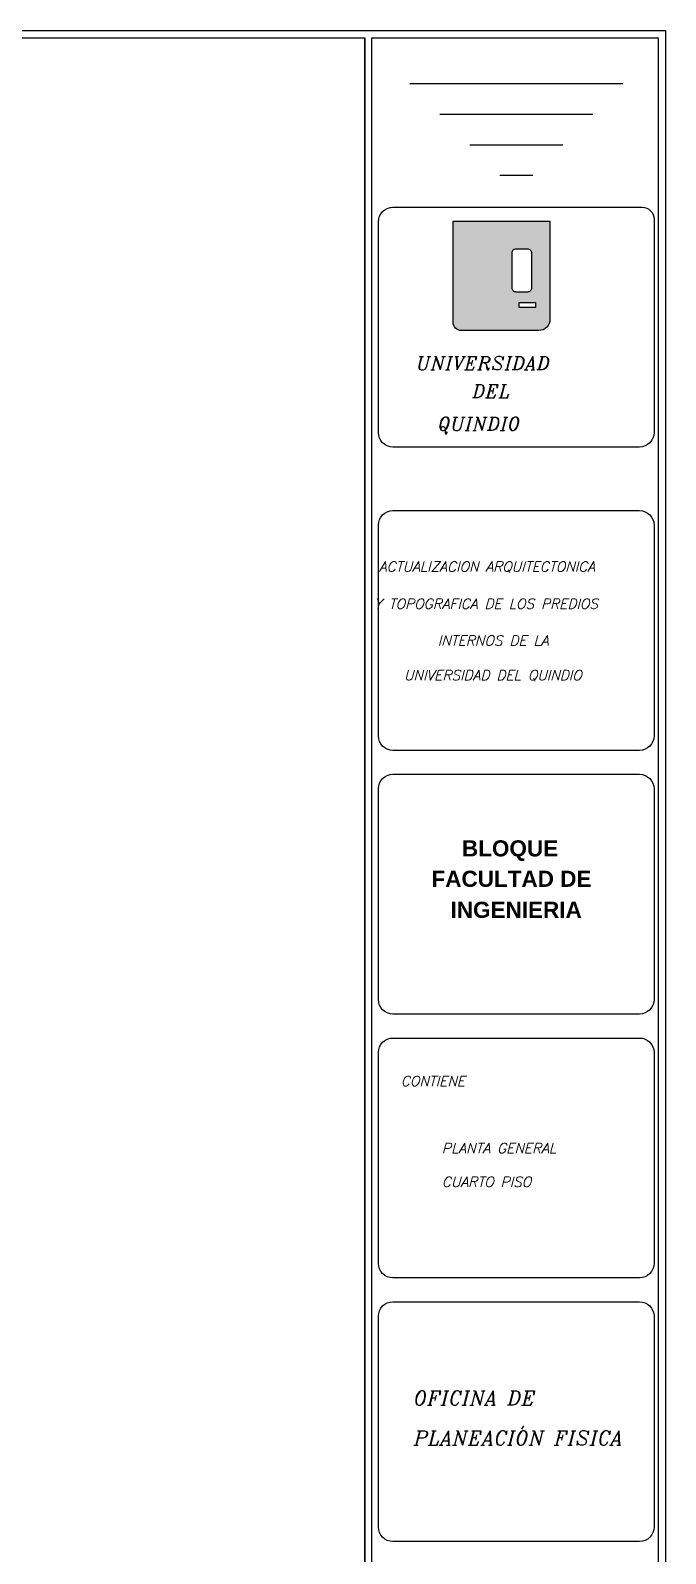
# Model space of a CAD drawing. Header units: metres. Extents: x 6495 to 6855, y 1254 to 1306.
# Drawn here: x 6840.79 to 6854.89, y 1272.65 to 1306.45 of the extents above; entities that cross this region are included whole.
import ezdxf

# ---------------------------------------------------------------- set-up
doc = ezdxf.new("R2010")
doc.units = ezdxf.units.M
doc.layers.add('0-Grises', color=252, linetype='Continuous')
doc.styles.add('ARIALBLACK', font='arialbd.ttf', dxfattribs={"height": 1})
doc.styles.add('ITALIC', font='ITALIC')

msp = doc.modelspace()

# ---------------------------------------------------------------- hatches: boundary and pattern name
at = {"layer": '0-Grises', "ltscale": 0.09}
h = msp.add_hatch(color=8, dxfattribs=at)
h.dxf.hatch_style = 1
h.paths.add_polyline_path([(6850.176, 1299.978, 0.414214), (6850.362, 1299.791), (6852.078, 1299.791, 0.414214), (6852.326, 1300.04), (6852.326, 1302.221), (6850.176, 1302.221)])
h.paths.add_polyline_path([(6851.484, 1301.514, -0.414214), (6851.577, 1301.607), (6851.824, 1301.607, -0.414214), (6851.917, 1301.514), (6851.917, 1300.738, -0.414214), (6851.824, 1300.645), (6851.577, 1300.645, -0.414214), (6851.484, 1300.738)], flags=16)
h.paths.add_polyline_path([(6851.642, 1300.414), (6852.004, 1300.414), (6852.004, 1300.303), (6851.642, 1300.303)], flags=16)

# ---------------------------------------------------------------- linework, layer by layer
at = {"layer": '0-Grises'}
for points in [[(6780.391, 1306.451), (6854.891, 1306.451), (6854.891, 1255.232), (6780.391, 1255.232)], [(6780.551, 1306.291), (6848.213, 1306.291), (6848.213, 1255.392), (6780.551, 1255.392)]]:
    msp.add_lwpolyline(points, close=True, dxfattribs=at)
for points in [[(6848.213, 1255.392), (6848.213, 1306.291)], [(6849.212, 1305.273), (6853.943, 1305.273)], [(6849.879, 1304.594), (6853.276, 1304.594)], [(6850.546, 1303.916), (6852.609, 1303.916)], [(6851.213, 1303.237), (6851.942, 1303.237)]]:
    msp.add_lwpolyline(points, dxfattribs=at)
at = {"layer": '0-Grises', "ltscale": 3}
msp.add_lwpolyline([(6848.373, 1306.291), (6854.731, 1306.291), (6854.731, 1255.392), (6848.373, 1255.392)], close=True, dxfattribs=at)
for points in [[(6848.838, 1302.527), (6854.371, 1302.527, -0.414214), (6854.637, 1302.261), (6854.637, 1297.526, -0.414214), (6854.317, 1297.206), (6848.838, 1297.206, -0.414214), (6848.518, 1297.526), (6848.518, 1302.207, -0.414214)], [(6848.838, 1295.795), (6854.317, 1295.795, -0.414214), (6854.637, 1295.475), (6854.637, 1290.794, -0.414214), (6854.317, 1290.474), (6848.838, 1290.474, -0.414214), (6848.518, 1290.794), (6848.518, 1295.475, -0.414214)], [(6848.838, 1289.942), (6854.317, 1289.942, -0.414214), (6854.637, 1289.622), (6854.637, 1284.941, -0.414214), (6854.317, 1284.621), (6848.838, 1284.621, -0.414214), (6848.518, 1284.941), (6848.518, 1289.622, -0.414214)], [(6848.838, 1284.089), (6854.317, 1284.089, -0.414214), (6854.637, 1283.769), (6854.637, 1279.088, -0.414214), (6854.317, 1278.768), (6848.838, 1278.768, -0.414214), (6848.518, 1279.088), (6848.518, 1283.769, -0.414214)], [(6848.838, 1278.236), (6854.317, 1278.236, -0.414214), (6854.637, 1277.916), (6854.637, 1273.235, -0.414214), (6854.317, 1272.914), (6848.838, 1272.914, -0.414214), (6848.518, 1273.235), (6848.518, 1277.916, -0.414214)]]:
    msp.add_lwpolyline(points, format="xyb", close=True, dxfattribs=at)
at = {"layer": '0-Grises', "ltscale": 0.09}
for points in [[(6850.176, 1302.221), (6852.326, 1302.221), (6852.326, 1300.04, -0.414214), (6852.078, 1299.791), (6850.362, 1299.791, -0.414214), (6850.176, 1299.978)], [(6851.577, 1301.607), (6851.824, 1301.607, -0.414214), (6851.917, 1301.514), (6851.917, 1300.738, -0.414214), (6851.824, 1300.645), (6851.577, 1300.645, -0.414214), (6851.484, 1300.738), (6851.484, 1301.514, -0.414214)]]:
    msp.add_lwpolyline(points, format="xyb", close=True, dxfattribs=at)
msp.add_lwpolyline([(6851.642, 1300.414), (6852.004, 1300.414), (6852.004, 1300.303), (6851.642, 1300.303)], close=True, dxfattribs=at)

# ---------------------------------------------------------------- texts
at = {"layer": '0-Grises', "color": 8, "ltscale": 3}
for s, height, style, p in [('UNIVERSIDAD ', 0.29838, 'ITALIC', (6849.364, 1298.918)), ('DEL', 0.2984, 'ITALIC', (6850.603, 1298.297)), ('QUINDIO', 0.2984, 'ITALIC', (6849.843, 1297.573)), ('ACTUALIZACION ARQUITECTONICA  ', 0.22343, 'ITALIC', (6848.529, 1294.441)), ('Y TOPOGRAFICA DE LOS PREDIOS', 0.22343, 'ITALIC', (6848.421, 1293.616)), ('INTERNOS DE LA', 0.22343, 'ITALIC', (6849.836, 1292.799)), ('UNIVERSIDAD DEL QUINDIO', 0.22343, 'ITALIC', (6849.086, 1292.03)), ('BLOQUE ', 0.3575, 'ARIALBLACK', (6850.372, 1288.12)), ('FACULTAD DE ', 0.35749, 'ARIALBLACK', (6849.696, 1287.445)), ('INGENIERIA', 0.3575, 'ARIALBLACK', (6850.119, 1286.757)), ('CONTIENE', 0.2234, 'ITALIC', (6849.015, 1283.023)), ('PLANTA GENERAL', 0.22343, 'ITALIC', (6849.927, 1281.535)), ('CUARTO PISO ', 0.22343, 'ITALIC', (6849.927, 1280.786)), ('OFICINA DE ', 0.31877, 'ITALIC', (6849.305, 1275.938)), ('PLANEACIÓN FISICA', 0.31877, 'ITALIC', (6849.305, 1275.056))]:
    msp.add_text(s, height=height, dxfattribs=dict(at, style=style)).set_placement(p)

doc.saveas('drawing.dxf')
